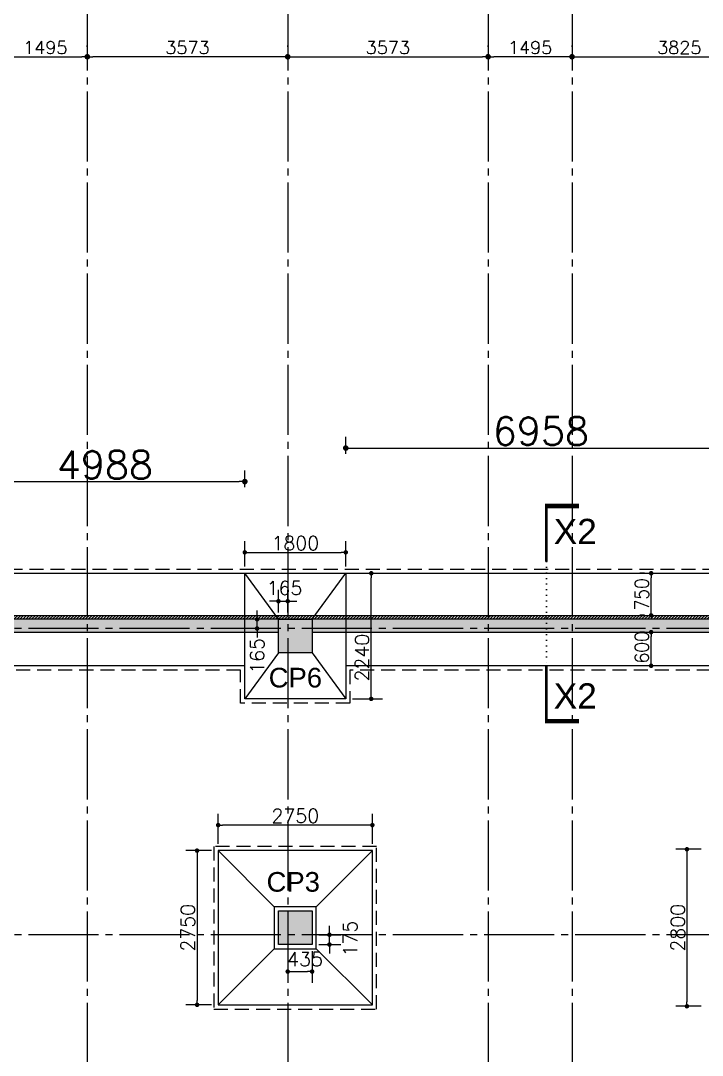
# Model space of a CAD drawing. Extents: x -200722 to 834823, y -494970 to 88783.
# Drawn here: x 271998 to 284150, y 43430 to 61878 of the extents above; entities that cross this region are included whole.
import ezdxf
from ezdxf.enums import TextEntityAlignment as Align

# ---------------------------------------------------------------- set-up
doc = ezdxf.new("R2010")
doc.units = 0
doc.header["$LTSCALE"] = 100
doc.header["$MEASUREMENT"] = 0
doc.header["$PDMODE"] = 34
for name, pattern in [('ACAD_ISO04W100', [30, 24, -3, 0, -3]), ('CL', [3.25, 2.5, -0.25, 0.25, -0.25]), ('DOT', [0.25, 0, -0.25]), ('HIDDEN', [0.375, 0.25, -0.125])]:
    doc.linetypes.add(name, pattern=pattern)
doc.layers.get('0').update_dxf_attribs({"linetype": 'CONTINUOUS'})
doc.layers.get('DEFPOINTS').update_dxf_attribs({"linetype": 'CONTINUOUS'})
for name, color, linetype in [('A-Grid', 5, 'ACAD_ISO04W100'), ('BEAM', 4, 'CONTINUOUS'), ('COL', 150, 'CONTINUOUS'), ('COL_H', 235, 'CONTINUOUS'), ('DIM', 3, 'CONTINUOUS'), ('F_EXEC', 3, 'HIDDEN'), ('F_FTG1', 11, 'CONTINUOUS'), ('RCCWALL', 6, 'CONTINUOUS'), ('TEXT', 2, 'CONTINUOUS')]:
    doc.layers.add(name, color=color, linetype=linetype)
doc.layers.add('HATCH', color=252, linetype='CONTINUOUS', lineweight=30)
doc.styles.add('AR', font='arial.ttf')
doc.styles.add('ROMANS', font='romans.shx')
doc.styles.get("Standard").update_dxf_attribs({"font": 'simplex.shx'})
doc.styles.add('TIMES-N', font='arial.ttf')
doc.dimstyles.new('01 S.K', dxfattribs={"dimtxt": 230, "dimasz": 100, "dimexe": 200, "dimexo": 100, "dimgap": 50, "dimtad": 1, "dimdec": 0, "dimzin": 0, "dimdsep": 46, "dimtxsty": 'Standard', "dimblk": 'DOT', "dimcen": 0.09, "dimclrd": 4, "dimclre": 4, "dimclrt": 4, "dimadec": 0, "dimazin": 0, "dimtfac": 1, "dimtdec": 0, "dimtofl": 0, "dimtmove": 0, "dimatfit": 3, "dimfxl": 2, "dimtolj": 1, "dimtzin": 0, "dimarcsym": 1})
doc.dimstyles.new('STANDARD$0', dxfattribs={"dimtxt": 2.5, "dimasz": 2.5, "dimexe": 2, "dimexo": 0.7, "dimgap": 0.9, "dimtad": 1, "dimdec": 0, "dimdsep": 46, "dimtxsty": 'ROMANS', "dimcen": 0.09, "dimclrd": 4, "dimclre": 4, "dimclrt": 3, "dimadec": 0, "dimazin": 0, "dimtfac": 1, "dimtdec": 0, "dimtmove": 0, "dimatfit": 3, "dimfxl": 1, "dimtolj": 1, "dimtzin": 0, "dimarcsym": 0})

# ---------------------------------------------------------------- blocks, each defined once
blk = doc.blocks.new('_DOT')
at = {"color": 0, "linetype": 'ByBlock'}
blk.add_line((-0.5, 0), (-1, 0), dxfattribs=at)
at = {"color": 0, "linetype": 'ByBlock', "const_width": 0.5}
blk.add_lwpolyline([(-0.25, 0, 1), (0.25, 0, 1)], format="xyb", close=True, dxfattribs=at)
blk = doc.blocks.new('*D206')
at = {"layer": 'COL_H', "color": 4, "lineweight": -2, "ltscale": 0.4, "transparency": 16777216}
for p, q in [((281828, 61414), (281828, 61435)), ((285652, 61414), (285652, 61435)), ((281928, 61235), (285552, 61235))]:
    blk.add_line(p, q, dxfattribs=at)
at = {"layer": 'DEFPOINTS', "color": 0, "lineweight": -3, "ltscale": 0.4, "transparency": 16777216}
for p in [(281828, 61235, 3448), (285652, 61235, 3448), (285652, 61235)]:
    blk.add_point(p, dxfattribs=at)
at = {"layer": 'COL_H', "color": 4, "lineweight": -2, "ltscale": 0.4, "transparency": 16777216, "xscale": 100, "yscale": 100, "zscale": 100, "rotation": 180}
blk.add_blockref('_DOT', (281828, 61235), dxfattribs=at)
at = {"layer": 'COL_H', "color": 4, "lineweight": -2, "ltscale": 0.4, "transparency": 16777216, "xscale": 100, "yscale": 100, "zscale": 100}
blk.add_blockref('_DOT', (285652, 61235), dxfattribs=at)
at = {"layer": 'COL_H', "color": 4, "ltscale": 0.4, "transparency": 16777216, "insert": (283740, 61400), "char_height": 230, "attachment_point": 5}
blk.add_mtext('\\A1;3825', dxfattribs=at)
blk = doc.blocks.new('*D207')
at = {"layer": 'COL_H', "color": 4, "lineweight": -2, "ltscale": 0.4, "transparency": 16777216}
for p, q in [((280332, 61414), (280332, 61435)), ((281828, 61414), (281828, 61435)), ((281728, 61235), (280432, 61235))]:
    blk.add_line(p, q, dxfattribs=at)
at = {"layer": 'DEFPOINTS', "color": 0, "lineweight": -3, "ltscale": 0.4, "transparency": 16777216}
for p in [(280332, 61235, 3448), (280332, 61235), (281828, 61235, 3448)]:
    blk.add_point(p, dxfattribs=at)
at = {"layer": 'COL_H', "color": 4, "lineweight": -2, "ltscale": 0.4, "transparency": 16777216, "xscale": 100, "yscale": 100, "zscale": 100, "rotation": 180}
blk.add_blockref('_DOT', (280332, 61235), dxfattribs=at)
at = {"layer": 'COL_H', "color": 4, "lineweight": -2, "ltscale": 0.4, "transparency": 16777216, "xscale": 100, "yscale": 100, "zscale": 100}
blk.add_blockref('_DOT', (281828, 61235), dxfattribs=at)
at = {"layer": 'COL_H', "color": 4, "ltscale": 0.4, "transparency": 16777216, "insert": (281080, 61400), "char_height": 230, "attachment_point": 5}
blk.add_mtext('\\A1;1495', dxfattribs=at)
blk = doc.blocks.new('*D208')
at = {"layer": 'COL_H', "color": 4, "lineweight": -2, "ltscale": 0.4, "transparency": 16777216}
for p, q in [((276759, 61414), (276759, 61435)), ((280332, 61414), (280332, 61435)), ((276859, 61235), (280232, 61235))]:
    blk.add_line(p, q, dxfattribs=at)
at = {"layer": 'DEFPOINTS', "color": 0, "lineweight": -3, "ltscale": 0.4, "transparency": 16777216}
for p in [(276759, 61235, 3448), (280332, 61235, 3448), (280332, 61235)]:
    blk.add_point(p, dxfattribs=at)
at = {"layer": 'COL_H', "color": 4, "lineweight": -2, "ltscale": 0.4, "transparency": 16777216, "xscale": 100, "yscale": 100, "zscale": 100, "rotation": 180}
blk.add_blockref('_DOT', (276759, 61235), dxfattribs=at)
at = {"layer": 'COL_H', "color": 4, "lineweight": -2, "ltscale": 0.4, "transparency": 16777216, "xscale": 100, "yscale": 100, "zscale": 100}
blk.add_blockref('_DOT', (280332, 61235), dxfattribs=at)
at = {"layer": 'COL_H', "color": 4, "ltscale": 0.4, "transparency": 16777216, "insert": (278545, 61400), "char_height": 230, "attachment_point": 5}
blk.add_mtext('\\A1;3573', dxfattribs=at)
blk = doc.blocks.new('*D209')
at = {"layer": 'COL_H', "color": 4, "lineweight": -2, "ltscale": 0.4, "transparency": 16777216}
for p, q in [((273186, 61414), (273186, 61435)), ((276759, 61414), (276759, 61435)), ((276659, 61235), (273286, 61235))]:
    blk.add_line(p, q, dxfattribs=at)
at = {"layer": 'DEFPOINTS', "color": 0, "lineweight": -3, "ltscale": 0.4, "transparency": 16777216}
for p in [(273186, 61235, 3448), (273186, 61235), (276759, 61235, 3448)]:
    blk.add_point(p, dxfattribs=at)
at = {"layer": 'COL_H', "color": 4, "lineweight": -2, "ltscale": 0.4, "transparency": 16777216, "xscale": 100, "yscale": 100, "zscale": 100, "rotation": 180}
blk.add_blockref('_DOT', (273186, 61235), dxfattribs=at)
at = {"layer": 'COL_H', "color": 4, "lineweight": -2, "ltscale": 0.4, "transparency": 16777216, "xscale": 100, "yscale": 100, "zscale": 100}
blk.add_blockref('_DOT', (276759, 61235), dxfattribs=at)
at = {"layer": 'COL_H', "color": 4, "ltscale": 0.4, "transparency": 16777216, "insert": (274972, 61400), "char_height": 230, "attachment_point": 5}
blk.add_mtext('\\A1;3573', dxfattribs=at)
blk = doc.blocks.new('*D210')
at = {"layer": 'COL_H', "color": 4, "lineweight": -2, "ltscale": 0.4, "transparency": 16777216}
for p, q in [((271690, 61414), (271690, 61435)), ((273186, 61414), (273186, 61435)), ((271790, 61235), (273086, 61235))]:
    blk.add_line(p, q, dxfattribs=at)
at = {"layer": 'DEFPOINTS', "color": 0, "lineweight": -3, "ltscale": 0.4, "transparency": 16777216}
for p in [(271690, 61235, 3448), (273186, 61235, 3448), (273186, 61235)]:
    blk.add_point(p, dxfattribs=at)
at = {"layer": 'COL_H', "color": 4, "lineweight": -2, "ltscale": 0.4, "transparency": 16777216, "xscale": 100, "yscale": 100, "zscale": 100, "rotation": 180}
blk.add_blockref('_DOT', (271690, 61235), dxfattribs=at)
at = {"layer": 'COL_H', "color": 4, "lineweight": -2, "ltscale": 0.4, "transparency": 16777216, "xscale": 100, "yscale": 100, "zscale": 100}
blk.add_blockref('_DOT', (273186, 61235), dxfattribs=at)
at = {"layer": 'COL_H', "color": 4, "ltscale": 0.4, "transparency": 16777216, "insert": (272438, 61400), "char_height": 230, "attachment_point": 5}
blk.add_mtext('\\A1;1495', dxfattribs=at)
blk = doc.blocks.new('DOT')
at = {"color": 0, "linetype": 'ByBlock'}
blk.add_line((-0.5, 0), (-1, 0), dxfattribs=at)
at = {"color": 0, "linetype": 'ByBlock', "const_width": 0.5}
blk.add_lwpolyline([(-0.25, 0, 1), (0.25, 0, 1)], format="xyb", close=True, dxfattribs=at)
blk = doc.blocks.new('*D979')
at = {"layer": 'BEAM', "color": 0, "lineweight": -2, "transparency": 16777216}
for p, q in [((276759, 45284), (276759, 44723)), ((277194, 45284), (277194, 44723)), ((276839, 44923), (277114, 44923))]:
    blk.add_line(p, q, dxfattribs=at)
at = {"layer": 'DEFPOINTS', "color": 0, "lineweight": -3, "transparency": 16777216}
for p in [(276759, 45404, 7447), (277194, 45404, 7447), (277194, 44923)]:
    blk.add_point(p, dxfattribs=at)
at = {"layer": 'BEAM', "color": 0, "lineweight": -2, "transparency": 16777216, "xscale": 80, "yscale": 80, "zscale": 80, "rotation": 180}
blk.add_blockref('DOT', (276759, 44923), dxfattribs=at)
at = {"layer": 'BEAM', "color": 0, "lineweight": -2, "transparency": 16777216, "xscale": 80, "yscale": 80, "zscale": 80}
blk.add_blockref('DOT', (277194, 44923), dxfattribs=at)
at = {"layer": 'BEAM', "color": 0, "transparency": 16777216, "insert": (277068, 45145), "char_height": 248, "attachment_point": 5}
blk.add_mtext('\\A1;435', dxfattribs=at)
blk = doc.blocks.new('*D980')
at = {"layer": 'BEAM', "color": 0, "lineweight": -2, "transparency": 16777216}
for p, q in [((277314, 45579), (277703, 45579)), ((277503, 45659), (277503, 45739)), ((277503, 45404), (277503, 45579)), ((277314, 45404), (277703, 45404)), ((277503, 45324), (277503, 45244))]:
    blk.add_line(p, q, dxfattribs=at)
at = {"layer": 'DEFPOINTS', "color": 0, "lineweight": -3, "transparency": 16777216}
for p in [(277194, 45579, 7447), (277503, 45579), (277194, 45404, 7447)]:
    blk.add_point(p, dxfattribs=at)
at = {"layer": 'BEAM', "color": 0, "lineweight": -2, "transparency": 16777216, "xscale": 80, "yscale": 80, "zscale": 80}
for p, rotation in [((277503, 45579), 270), ((277503, 45404), 90)]:
    blk.add_blockref('DOT', p, dxfattribs=dict(at, rotation=rotation))
at = {"layer": 'BEAM', "color": 0, "transparency": 16777216, "insert": (277873, 45511), "char_height": 248, "attachment_point": 5, "rotation": 90}
blk.add_mtext('\\A1;175', dxfattribs=at)
blk = doc.blocks.new('*D1000')
at = {"layer": 'BEAM', "color": 0, "lineweight": -2, "transparency": 16777216}
for p, q in [((284132, 47104), (283676, 47104)), ((283876, 47024), (283876, 44384)), ((284132, 44304), (283676, 44304))]:
    blk.add_line(p, q, dxfattribs=at)
at = {"layer": 'DEFPOINTS', "color": 0, "lineweight": -3, "transparency": 16777216}
for p in [(284252, 47104, 7447), (283876, 44304), (284252, 44304, 7447)]:
    blk.add_point(p, dxfattribs=at)
at = {"layer": 'BEAM', "color": 0, "lineweight": -2, "transparency": 16777216, "xscale": 80, "yscale": 80, "zscale": 80}
for p, rotation in [((283876, 47104), 90), ((283876, 44304), 270)]:
    blk.add_blockref('DOT', p, dxfattribs=dict(at, rotation=rotation))
at = {"layer": 'BEAM', "color": 0, "transparency": 16777216, "insert": (283712, 45704), "char_height": 248, "attachment_point": 5, "rotation": 90}
blk.add_mtext('\\A1;2800', dxfattribs=at)
blk = doc.blocks.new('*D1007')
at = {"layer": 'BEAM', "color": 0, "lineweight": -2, "transparency": 16777216}
for p, q in [((276213, 51284), (276213, 51364)), ((276474, 51204), (276013, 51204)), ((276213, 51040), (276213, 51204)), ((276474, 51040), (276013, 51040)), ((276213, 50960), (276213, 50880))]:
    blk.add_line(p, q, dxfattribs=at)
at = {"layer": 'DEFPOINTS', "color": 0, "lineweight": -3, "transparency": 16777216}
for p in [(276213, 51204), (276594, 51204, -2904), (276594, 51040, -2897)]:
    blk.add_point(p, dxfattribs=at)
at = {"layer": 'BEAM', "color": 0, "lineweight": -2, "transparency": 16777216, "xscale": 80, "yscale": 80, "zscale": 80}
for p, rotation in [((276213, 51204), 270), ((276213, 51040), 90)]:
    blk.add_blockref('DOT', p, dxfattribs=dict(at, rotation=rotation))
at = {"layer": 'BEAM', "color": 0, "transparency": 16777216, "insert": (276213, 50552), "char_height": 248, "attachment_point": 5, "rotation": 90}
blk.add_mtext('\\A1;165', dxfattribs=at)
blk = doc.blocks.new('*D1008')
at = {"layer": 'BEAM', "color": 0, "lineweight": -2, "transparency": 16777216}
for p, q in [((276594, 51325), (276594, 51727)), ((276759, 51325), (276759, 51727)), ((276514, 51527), (276434, 51527)), ((276594, 51527), (276759, 51527)), ((276839, 51527), (276919, 51527))]:
    blk.add_line(p, q, dxfattribs=at)
at = {"layer": 'DEFPOINTS', "color": 0, "lineweight": -3, "transparency": 16777216}
for p in [(276759, 51527), (276594, 51205, -2897), (276759, 51205, 2792)]:
    blk.add_point(p, dxfattribs=at)
at = {"layer": 'BEAM', "color": 0, "lineweight": -2, "transparency": 16777216, "xscale": 80, "yscale": 80, "zscale": 80}
blk.add_blockref('DOT', (276594, 51527), dxfattribs=at)
at = {"layer": 'BEAM', "color": 0, "lineweight": -2, "transparency": 16777216, "xscale": 80, "yscale": 80, "zscale": 80, "rotation": 180}
blk.add_blockref('DOT', (276759, 51527), dxfattribs=at)
at = {"layer": 'BEAM', "color": 0, "transparency": 16777216, "insert": (276701, 51762), "char_height": 248, "attachment_point": 5}
blk.add_mtext('\\A1;165', dxfattribs=at)
blk = doc.blocks.new('*D1009')
at = {"layer": 'BEAM', "color": 0, "lineweight": -2, "transparency": 16777216}
for p, q in [((277914, 52025), (278448, 52025)), ((278248, 49865), (278248, 51945)), ((277914, 49785), (278448, 49785))]:
    blk.add_line(p, q, dxfattribs=at)
at = {"layer": 'DEFPOINTS', "color": 0, "lineweight": -3, "transparency": 16777216}
for p in [(277794, 52025, 7447), (278248, 52025), (277794, 49785, 7447)]:
    blk.add_point(p, dxfattribs=at)
at = {"layer": 'BEAM', "color": 0, "lineweight": -2, "transparency": 16777216, "xscale": 80, "yscale": 80, "zscale": 80}
for p, rotation in [((278248, 52025), 90), ((278248, 49785), 270)]:
    blk.add_blockref('DOT', p, dxfattribs=dict(at, rotation=rotation))
at = {"layer": 'BEAM', "color": 0, "transparency": 16777216, "insert": (278084, 50520), "char_height": 248, "attachment_point": 5, "rotation": 90}
blk.add_mtext('\\A1;2240', dxfattribs=at)
blk = doc.blocks.new('*D1010')
at = {"layer": 'BEAM', "color": 0, "lineweight": -2, "transparency": 16777216}
for p, q in [((275994, 52145), (275994, 52598)), ((277794, 52145), (277794, 52598)), ((276074, 52398), (277714, 52398))]:
    blk.add_line(p, q, dxfattribs=at)
at = {"layer": 'DEFPOINTS', "color": 0, "lineweight": -3, "transparency": 16777216}
for p in [(277794, 52398), (275994, 52025, 7447), (277794, 52025, 7447)]:
    blk.add_point(p, dxfattribs=at)
at = {"layer": 'BEAM', "color": 0, "lineweight": -2, "transparency": 16777216, "xscale": 80, "yscale": 80, "zscale": 80, "rotation": 180}
blk.add_blockref('DOT', (275994, 52398), dxfattribs=at)
at = {"layer": 'BEAM', "color": 0, "lineweight": -2, "transparency": 16777216, "xscale": 80, "yscale": 80, "zscale": 80}
blk.add_blockref('DOT', (277794, 52398), dxfattribs=at)
at = {"layer": 'BEAM', "color": 0, "transparency": 16777216, "insert": (276894, 52562), "char_height": 248, "attachment_point": 5}
blk.add_mtext('\\A1;1800', dxfattribs=at)
blk = doc.blocks.new('*D1079')
at = {"layer": 'BEAM', "color": 0, "lineweight": -2, "transparency": 16777216}
for p, q in [((283118, 50975), (283038, 50975)), ((283238, 50455), (283238, 50895)), ((283118, 50375), (283038, 50375))]:
    blk.add_line(p, q, dxfattribs=at)
at = {"layer": 'DEFPOINTS', "color": 0, "lineweight": -3, "transparency": 16777216}
for p in [(283238, 50975, 7447), (283238, 50975), (283238, 50375, 7447)]:
    blk.add_point(p, dxfattribs=at)
at = {"layer": 'BEAM', "color": 0, "lineweight": -2, "transparency": 16777216, "xscale": 80, "yscale": 80, "zscale": 80}
for p, rotation in [((283238, 50975), 90), ((283238, 50375), 270)]:
    blk.add_blockref('DOT', p, dxfattribs=dict(at, rotation=rotation))
at = {"layer": 'BEAM', "color": 0, "transparency": 16777216, "insert": (283072, 50705), "char_height": 248, "attachment_point": 5, "rotation": 90}
blk.add_mtext('\\A1;{\\W0.9;600}', dxfattribs=at)
blk = doc.blocks.new('*D1080')
at = {"layer": 'BEAM', "color": 0, "lineweight": -2, "transparency": 16777216}
for p, q in [((283118, 52025), (283038, 52025)), ((283238, 51355), (283238, 51945)), ((283118, 51275), (283038, 51275))]:
    blk.add_line(p, q, dxfattribs=at)
at = {"layer": 'DEFPOINTS', "color": 0, "lineweight": -3, "transparency": 16777216}
for p in [(283238, 52025, 7447), (283238, 52025), (283238, 51275, 7447)]:
    blk.add_point(p, dxfattribs=at)
at = {"layer": 'BEAM', "color": 0, "lineweight": -2, "transparency": 16777216, "xscale": 80, "yscale": 80, "zscale": 80}
for p, rotation in [((283238, 52025), 90), ((283238, 51275), 270)]:
    blk.add_blockref('DOT', p, dxfattribs=dict(at, rotation=rotation))
at = {"layer": 'BEAM', "color": 0, "transparency": 16777216, "insert": (283074, 51650), "char_height": 248, "attachment_point": 5, "rotation": 90}
blk.add_mtext('\\A1;{\\W0.9;750}', dxfattribs=at)
blk = doc.blocks.new('*D2013')
at = {"layer": 'BEAM', "color": 0, "lineweight": -2, "transparency": 16777216}
for p, q in [((275519, 47199), (275519, 47734)), ((278268, 47199), (278268, 47734)), ((278188, 47534), (275599, 47534))]:
    blk.add_line(p, q, dxfattribs=at)
at = {"layer": 'DEFPOINTS', "color": 0, "lineweight": -3, "transparency": 16777216}
for p in [(275519, 47534), (275519, 47079, 7447), (278268, 47079, 7447)]:
    blk.add_point(p, dxfattribs=at)
at = {"layer": 'BEAM', "color": 0, "lineweight": -2, "transparency": 16777216, "xscale": 80, "yscale": 80, "zscale": 80, "rotation": 180}
blk.add_blockref('DOT', (275519, 47534), dxfattribs=at)
at = {"layer": 'BEAM', "color": 0, "lineweight": -2, "transparency": 16777216, "xscale": 80, "yscale": 80, "zscale": 80}
blk.add_blockref('DOT', (278268, 47534), dxfattribs=at)
at = {"layer": 'BEAM', "color": 0, "transparency": 16777216, "insert": (276894, 47698), "char_height": 248, "attachment_point": 5}
blk.add_mtext('\\A1;2750', dxfattribs=at)
blk = doc.blocks.new('*D2014')
at = {"layer": 'BEAM', "color": 0, "lineweight": -2, "transparency": 16777216}
for p, q in [((275399, 47079), (274943, 47079)), ((275143, 46999), (275143, 44409)), ((275399, 44329), (274943, 44329))]:
    blk.add_line(p, q, dxfattribs=at)
at = {"layer": 'DEFPOINTS', "color": 0, "lineweight": -3, "transparency": 16777216}
for p in [(275519, 47079, 7447), (275143, 44329), (275519, 44329, 7447)]:
    blk.add_point(p, dxfattribs=at)
at = {"layer": 'BEAM', "color": 0, "lineweight": -2, "transparency": 16777216, "xscale": 80, "yscale": 80, "zscale": 80}
for p, rotation in [((275143, 47079), 90), ((275143, 44329), 270)]:
    blk.add_blockref('DOT', p, dxfattribs=dict(at, rotation=rotation))
at = {"layer": 'BEAM', "color": 0, "transparency": 16777216, "insert": (274979, 45704), "char_height": 248, "attachment_point": 5, "rotation": 90}
blk.add_mtext('\\A1;2750', dxfattribs=at)
blk = doc.blocks.new('*D3009')
at = {"color": 4, "lineweight": -2, "ltscale": 0.4, "transparency": 16777216}
for p, q in [((271006, 53560), (271006, 53860)), ((275994, 53560), (275994, 53860)), ((271106, 53660), (275894, 53660))]:
    blk.add_line(p, q, dxfattribs=at)
at = {"layer": 'DEFPOINTS', "color": 0, "lineweight": -3, "ltscale": 0.4, "transparency": 16777216}
for p in [(275994, 53660), (271006, 51496), (275994, 51496)]:
    blk.add_point(p, dxfattribs=at)
at = {"color": 4, "lineweight": -2, "ltscale": 0.4, "transparency": 16777216, "xscale": 100, "yscale": 100, "zscale": 100, "rotation": 180}
blk.add_blockref('_DOT', (271006, 53660), dxfattribs=at)
at = {"color": 4, "lineweight": -2, "ltscale": 0.4, "transparency": 16777216, "xscale": 100, "yscale": 100, "zscale": 100}
blk.add_blockref('_DOT', (275994, 53660), dxfattribs=at)
at = {"color": 4, "lineweight": -3, "ltscale": 0.4, "transparency": 16777216, "insert": (273500, 53960), "char_height": 500, "attachment_point": 5}
blk.add_mtext('\\A1;4988', dxfattribs=at)
blk = doc.blocks.new('*D3010')
at = {"color": 4, "lineweight": -2, "ltscale": 0.4, "transparency": 16777216}
for p, q in [((277794, 54157), (277794, 54457)), ((284752, 54157), (284752, 54457)), ((277894, 54257), (284652, 54257))]:
    blk.add_line(p, q, dxfattribs=at)
at = {"layer": 'DEFPOINTS', "color": 0, "lineweight": -3, "ltscale": 0.4, "transparency": 16777216}
for p in [(284752, 54257), (277794, 51525), (284752, 51525)]:
    blk.add_point(p, dxfattribs=at)
at = {"color": 4, "lineweight": -2, "ltscale": 0.4, "transparency": 16777216, "xscale": 100, "yscale": 100, "zscale": 100, "rotation": 180}
blk.add_blockref('_DOT', (277794, 54257), dxfattribs=at)
at = {"color": 4, "lineweight": -2, "ltscale": 0.4, "transparency": 16777216, "xscale": 100, "yscale": 100, "zscale": 100}
blk.add_blockref('_DOT', (284752, 54257), dxfattribs=at)
at = {"color": 4, "lineweight": -3, "ltscale": 0.4, "transparency": 16777216, "insert": (281273, 54557), "char_height": 500, "attachment_point": 5}
blk.add_mtext('\\A1;6958', dxfattribs=at)

msp = doc.modelspace()

# ---------------------------------------------------------------- hatches: boundary and pattern name
at = {"layer": 'DIM', "ltscale": 0.4, "true_color": 0x000000}
h = msp.add_hatch(dxfattribs=at)
h.set_pattern_fill('ANSI31', color=18, scale=300, style=0)
h.paths.add_polyline_path([(264422.6, 51274.9), (325741.6, 51274.9), (325741.6, 51204.9), (264422.6, 51204.9)])
at = {"layer": 'HATCH', "lineweight": -3, "ltscale": 0.4, "true_color": 0x000000}
for points in [[(276593.6, 51205), (270405.6, 51205), (270405.6, 50974.9), (276593.6, 50974.9)], [(285351.6, 51204.9), (277193.6, 51204.9), (277193.6, 50974.9), (285351.6, 50974.9)]]:
    msp.add_hatch(color=18, dxfattribs=at).paths.add_polyline_path(points)
at = {"layer": 'HATCH', "ltscale": 0.4, "true_color": 0x000000}
for points in [[(276593.6, 51204.9), (277193.6, 51204.9), (277193.6, 50604.9), (276593.6, 50604.9)], [(276593.6, 46004.4), (277193.6, 46004.4), (277193.6, 45404.4), (276593.6, 45404.4)]]:
    msp.add_hatch(color=18, dxfattribs=at).paths.add_polyline_path(points)

# ---------------------------------------------------------------- linework, layer by layer
at = {"color": 1, "linetype": 'DOT', "ltscale": 4}
msp.add_line((281370.3, 52234.2, 7446.6), (281370.3, 50375.6, 7446.6), dxfattribs=at)
at = {"layer": 'A-Grid', "color": 8, "linetype": 'CL', "ltscale": 5}
for p, q in [((327010.7, 51039.9, 7997.4), (224519.6, 51039.9, 7997.4)), ((327010.7, 45579, 7446.6), (224519.6, 45579, 7446.6))]:
    msp.add_line(p, q, dxfattribs=at)
at = {"layer": 'A-Grid', "color": 8, "linetype": 'CL', "ltscale": 5, "elevation": 7446.6}
for points in [[(273185.6, 62242.9), (273185.6, -9708.8)], [(276758.6, 62242.9), (276758.6, -9708.8)], [(280331.6, 62242.9), (280331.6, -9708.8)], [(281827.6, 62242.9), (281827.6, -9708.8)]]:
    msp.add_lwpolyline(points, dxfattribs=at)
at = {"layer": 'COL', "color": 18, "ltscale": 500, "true_color": 0x000000, "elevation": 7446.6}
for points in [[(276593.6, 51204.9), (277193.6, 51204.9), (277193.6, 50604.9), (276593.6, 50604.9), (276593.6, 51204.9)], [(276593.6, 46004.4), (277193.6, 46004.4), (277193.6, 45404.4), (276593.6, 45404.4), (276593.6, 46004.4)]]:
    msp.add_lwpolyline(points, dxfattribs=at)
at = {"layer": 'DIM', "color": 1, "elevation": 7446.6}
for points in [[(281953.4, 53223.3, 80, 80, 0), (281370.3, 53223.3, 50, 50, 0), (281370.3, 52234.2, 50, 50, 0)], [(281953.4, 49386.4, 80, 80, 0), (281370.3, 49386.4, 50, 50, 0), (281370.3, 50375.6, 50, 50, 0)]]:
    msp.add_lwpolyline(points, format="xyseb", dxfattribs=at)
at = {"layer": 'F_EXEC', "color": 18, "ltscale": 10, "true_color": 0x000000}
for p, q in [((263527.6, 52099.9, 7446.6), (326636.6, 52099.9, 7446.6)), ((275918.6, 50299.9, 7446.6), (271080.6, 50299.9, 7446.6))]:
    msp.add_line(p, q, dxfattribs=at)
at = {"layer": 'F_EXEC', "color": 18, "ltscale": 10, "true_color": 0x000000, "elevation": 7446.6}
for points in [[(277868.6, 50299.9), (277868.6, 49709.9), (275918.6, 49709.9), (275918.6, 50299.9)], [(284676.6, 50299.9), (277868.6, 50299.9)]]:
    msp.add_lwpolyline(points, dxfattribs=at)
msp.add_lwpolyline([(275443.6, 44254.4), (278343.6, 44254.4), (278343.6, 47154.4), (275443.6, 47154.4)], close=True, dxfattribs=at)
at = {"layer": 'F_FTG1', "color": 18, "ltscale": 0.4, "true_color": 0x000000}
for p, q in [((263602.6, 52024.9, 7446.6), (324391.6, 52024.9, 7446.6)), ((276593.6, 51205, -2897.2), (275993.6, 52024.9, 7446.6)), ((277193.6, 51204.9, -2897.2), (277793.6, 52024.9, 7446.6)), ((276593.6, 50604.9, 7446.6), (275993.6, 49784.9, 7446.6)), ((277193.6, 50604.9, 7446.6), (277793.6, 49784.9, 7446.6)), ((275993.6, 50374.9, 7446.6), (271005.6, 50374.9, 7446.6)), ((276518.6, 46079.4, 7446.6), (275518.8, 47079.4, 7446.6)), ((277268.6, 46079.4, 7446.6), (278268.4, 47079.4, 7446.6)), ((276518.6, 45329.4, 7446.6), (275518.6, 44329.6, 7446.6)), ((277268.6, 45329.4, 7446.6), (278268.6, 44329.6, 7446.6))]:
    msp.add_line(p, q, dxfattribs=at)
at = {"layer": 'F_FTG1', "color": 18, "ltscale": 0.4, "true_color": 0x000000, "elevation": 7446.6}
for points in [[(275993.6, 52024.9), (277793.6, 52024.9), (277793.6, 49784.9), (275993.6, 49784.9)], [(275518.6, 44329.4), (278268.6, 44329.4), (278268.6, 47079.4), (275518.6, 47079.4)], [(276518.6, 45329.4), (277268.6, 45329.4), (277268.6, 46079.4), (276518.6, 46079.4)]]:
    msp.add_lwpolyline(points, close=True, dxfattribs=at)
msp.add_lwpolyline([(284751.6, 50374.9), (277793.6, 50374.9)], dxfattribs=at)
at = {"layer": 'RCCWALL', "color": 1, "ltscale": 0.4, "elevation": 7446.6}
msp.add_lwpolyline([(264422.6, 51274.9), (325741.6, 51274.9), (325741.6, 51204.9), (264422.6, 51204.9)], close=True, dxfattribs=at)
at = {"layer": 'RCCWALL', "color": 42, "ltscale": 0.4}
for points, elevation in [([(276593.6, 51205), (270405.6, 51205), (270405.6, 50974.9), (276593.6, 50974.9)], -2897.2), ([(285351.6, 51204.9), (277193.6, 51204.9), (277193.6, 50974.9), (285351.6, 50974.9)], 7446.6)]:
    msp.add_lwpolyline(points, close=True, dxfattribs=dict(at, elevation=elevation))

# ---------------------------------------------------------------- texts
at = {"layer": 'TEXT', "color": 18, "true_color": 0x000000, "style": 'TIMES-N'}
for p in [(281500.8, 52770.6, 7446.6), (281500.8, 49837.4, 7446.6)]:
    msp.add_text('X2', height=450, dxfattribs=at).set_placement(p, align=Align.MIDDLE_LEFT)
at = {"layer": 'TEXT', "color": 18, "true_color": 0x000000, "style": 'AR'}
for s, p in [('CP6', (276420.1, 49989.1)), ('CP3', (276382.3, 46347.3))]:
    msp.add_text(s, height=350, dxfattribs=at).set_placement(p)

# ---------------------------------------------------------------- dimensions: what is measured, and where the dimension line sits
at = {"color": 5, "lineweight": -3, "ltscale": 0.4}
for base, p1, p2, picture, middle in [((284751.6, 54256.6), (277793.6, 51525.2, 7446.6), (284751.6, 51525.2, 7446.6), '*D3010', (281272.6, 54556.6)), ((275993.6, 53659.7), (271005.6, 51496.4), (275993.6, 51496.4, 7446.6), '*D3009', (273499.6, 53959.7))]:
    dim = msp.add_linear_dim(base=base, p1=p1, p2=p2, dimstyle='01 S.K', override={"dimtxt": 500, "dimfxl": 100, "dimfxlon": 1}, dxfattribs=at)
    dim.commit()
    dim.dimension.update_dxf_attribs({"geometry": picture, "text_midpoint": middle})
at = {"layer": 'BEAM', "color": 18, "true_color": 0x000000}
for base, p1, p2, picture, middle in [((277793.6, 52398.1), (275993.6, 52024.9, 7446.6), (277793.6, 52024.9, 7446.6), '*D1010', (276893.6, 52562.1)), ((275518.8, 47534), (278268.4, 47079.4, 7446.6), (275518.8, 47079.4, 7446.6), '*D2013', (276893.6, 47698))]:
    dim = msp.add_linear_dim(base=base, p1=p1, p2=p2, dimstyle='STANDARD$0', override={"dimscale": 8, "dimtxt": 31, "dimasz": 10, "dimexe": 25, "dimexo": 15, "dimgap": 5, "dimzin": 3, "dimtxsty": 'Standard', "dimblk": 'DOT', "dimcen": 3, "dimdle": 1, "dimclrd": 0, "dimclre": 0, "dimclrt": 0, "dimtmove": 2, "dimldrblk": 'DOT', "dimtzin": 3}, dxfattribs=at)
    dim.commit()
    dim.dimension.update_dxf_attribs({"geometry": picture, "text_midpoint": middle})
for base, p1, p2, picture, middle in [((278247.8, 52024.9), (277793.6, 49784.9, 7446.6), (277793.6, 52024.9, 7446.6), '*D1009', (278083.8, 50519.9)), ((276213, 51204.5), (276593.6, 51039.9, -2897.2), (276594, 51204.5, -2904.3), '*D1007', (276213, 50551.5)), ((277502.9, 45579), (277193.6, 45404.4, 7446.6), (277193.6, 45579, 7446.6), '*D980', (277873.2, 45511))]:
    dim = msp.add_linear_dim(base=base, p1=p1, p2=p2, angle=90, dimstyle='STANDARD$0', override={"dimscale": 8, "dimtxt": 31, "dimasz": 10, "dimexe": 25, "dimexo": 15, "dimgap": 5, "dimzin": 3, "dimtxsty": 'Standard', "dimblk": 'DOT', "dimcen": 3, "dimdle": 1, "dimclrd": 0, "dimclre": 0, "dimclrt": 0, "dimtmove": 2, "dimldrblk": 'DOT', "dimtzin": 3}, dxfattribs=at)
    dim.commit()
    dim.dimension.update_dxf_attribs({"geometry": picture, "text_midpoint": middle, "dimtype": 160})
dim = msp.add_linear_dim(base=(283238, 52024.9), p1=(283238, 51274.9, 7446.6), p2=(283238, 52024.9, 7446.6), angle=90, text='{\\W0.9;<>}', dimstyle='STANDARD$0', override={"dimscale": 8, "dimtxt": 31, "dimasz": 10, "dimexe": 25, "dimexo": 15, "dimgap": 5, "dimzin": 3, "dimtxsty": 'Standard', "dimblk": 'DOT', "dimcen": 3, "dimdle": 1, "dimclrd": 0, "dimclre": 0, "dimclrt": 0, "dimtmove": 2, "dimldrblk": 'DOT', "dimtzin": 3}, dxfattribs=at)
dim.commit()
dim.dimension.update_dxf_attribs({"geometry": '*D1080', "text_midpoint": (283074, 51649.9)})
for base, p1, p2, picture, middle in [((276758.6, 51526.6), (276593.6, 51205, -2897.2), (276758.6, 51205, 2791.9), '*D1008', (276701.2, 51761.9)), ((277193.6, 44923.1), (276758.6, 45404.4, 7446.6), (277193.6, 45404.4, 7446.6), '*D979', (277068.2, 45145.1))]:
    dim = msp.add_linear_dim(base=base, p1=p1, p2=p2, dimstyle='STANDARD$0', override={"dimscale": 8, "dimtxt": 31, "dimasz": 10, "dimexe": 25, "dimexo": 15, "dimgap": 5, "dimzin": 3, "dimtxsty": 'Standard', "dimblk": 'DOT', "dimcen": 3, "dimdle": 1, "dimclrd": 0, "dimclre": 0, "dimclrt": 0, "dimtmove": 2, "dimldrblk": 'DOT', "dimtzin": 3}, dxfattribs=at)
    dim.commit()
    dim.dimension.update_dxf_attribs({"geometry": picture, "text_midpoint": middle, "dimtype": 160})
dim = msp.add_linear_dim(base=(283238, 50974.9), p1=(283238, 50374.9, 7446.6), p2=(283238, 50974.9, 7446.6), angle=90, text='{\\W0.9;<>}', dimstyle='STANDARD$0', override={"dimscale": 8, "dimtxt": 31, "dimasz": 10, "dimexe": 25, "dimexo": 15, "dimgap": 5, "dimzin": 3, "dimtxsty": 'Standard', "dimblk": 'DOT', "dimcen": 3, "dimdle": 1, "dimclrd": 0, "dimclre": 0, "dimclrt": 0, "dimtmove": 2, "dimldrblk": 'DOT', "dimtzin": 3}, dxfattribs=at)
dim.commit()
dim.dimension.update_dxf_attribs({"geometry": '*D1079', "text_midpoint": (283071.7, 50704.9), "dimtype": 160})
for base, p1, p2, picture, middle in [((275143, 44329.4), (275518.8, 47079.4, 7446.6), (275518.6, 44329.4, 7446.6), '*D2014', (274979, 45704.4)), ((283875.8, 44304.4, 550.8), (284251.6, 47104.4, 7997.4), (284251.6, 44304.4, 7997.4), '*D1000', (283711.8, 45704.4, 550.8))]:
    dim = msp.add_linear_dim(base=base, p1=p1, p2=p2, angle=90, dimstyle='STANDARD$0', override={"dimscale": 8, "dimtxt": 31, "dimasz": 10, "dimexe": 25, "dimexo": 15, "dimgap": 5, "dimzin": 3, "dimtxsty": 'Standard', "dimblk": 'DOT', "dimcen": 3, "dimdle": 1, "dimclrd": 0, "dimclre": 0, "dimclrt": 0, "dimtmove": 2, "dimldrblk": 'DOT', "dimtzin": 3}, dxfattribs=at)
    dim.commit()
    dim.dimension.update_dxf_attribs({"geometry": picture, "text_midpoint": middle})
at = {"layer": 'COL_H', "color": 18, "ltscale": 0.4, "true_color": 0x000000}
for base, p1, p2, text, picture, middle in [((273185.6, 61235.3, 3998.7), (271689.6, 61235.3, 7446.6), (273185.6, 61235.3, 7446.6), '1495', '*D210', (272437.6, 61400.3, 3998.7)), ((285651.6, 61235.3, 3998.7), (281827.6, 61235.3, 7446.6), (285651.6, 61235.3, 7446.6), '3825', '*D206', (283739.6, 61400.3, 3998.7))]:
    dim = msp.add_linear_dim(base=base, p1=p1, p2=p2, angle=180, text=text, dimstyle='01 S.K', override={"dimfxl": 175, "dimfxlon": 1}, dxfattribs=at)
    dim.commit()
    dim.dimension.update_dxf_attribs({"geometry": picture, "text_midpoint": middle})
dim = msp.add_linear_dim(base=(273185.6, 61235.3, 3998.7), p1=(276758.6, 61235.3, 7446.6), p2=(273185.6, 61235.3, 7446.6), dimstyle='01 S.K', override={"dimfxl": 175, "dimfxlon": 1}, dxfattribs=at)
dim.commit()
dim.dimension.update_dxf_attribs({"geometry": '*D209', "text_midpoint": (274972.1, 61400.3, 3998.7)})
dim = msp.add_linear_dim(base=(280331.6, 61235.3, 3998.7), p1=(276758.6, 61235.3, 7446.6), p2=(280331.6, 61235.3, 7446.6), angle=180, dimstyle='01 S.K', override={"dimfxl": 175, "dimfxlon": 1}, dxfattribs=at)
dim.commit()
dim.dimension.update_dxf_attribs({"geometry": '*D208', "text_midpoint": (278545.1, 61400.3, 3998.7)})
dim = msp.add_linear_dim(base=(280331.6, 61235.3, 3998.7), p1=(281827.6, 61235.3, 7446.6), p2=(280331.6, 61235.3, 7446.6), text='1495', dimstyle='01 S.K', override={"dimfxl": 175, "dimfxlon": 1}, dxfattribs=at)
dim.commit()
dim.dimension.update_dxf_attribs({"geometry": '*D207', "text_midpoint": (281079.6, 61400.3, 3998.7)})

doc.saveas('drawing.dxf')
